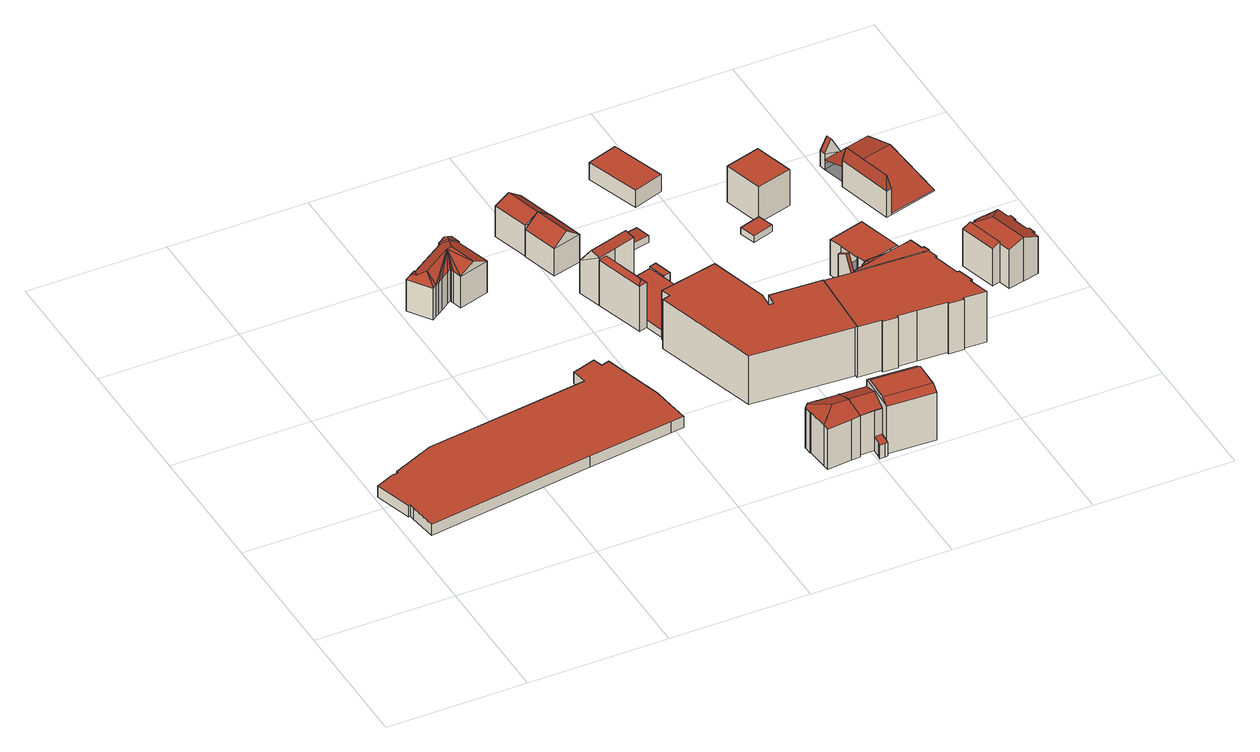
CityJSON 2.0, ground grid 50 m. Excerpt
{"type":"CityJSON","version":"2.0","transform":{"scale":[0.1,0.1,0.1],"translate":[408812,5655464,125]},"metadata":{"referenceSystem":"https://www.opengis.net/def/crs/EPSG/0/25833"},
"CityObjects":{
"building1":{"type":"Building","attributes":{"Dachtyp_tdc":"tdcPolyFlatRoof","Gemeindeschluessel":14612000,"Dachneigung":0,"QualitaetDacherkennung":38,"Geometrietyp2DReferenz":"3000","measuredHeight":4.41,"function":"31001_9998","roofType":"1000"},"geometry":[{"type":"Solid","lod":"2","boundaries":[[[[0,1,2,3]],[[1,4,5,2]],[[4,6,7,5]],[[6,8,9,7]],[[8,10,11,9]],[[10,12,13,11]],[[12,14,15,13]],[[14,16,17,15]],[[16,18,19,17]],[[18,20,21,19]],[[20,22,23,21]],[[22,24,25,23]],[[24,26,27,25]],[[26,28,29,27]],[[28,30,31,29]],[[30,32,33,31]],[[32,34,35,33]],[[34,36,37,35]],[[36,38,39,37]],[[38,0,3,39]],[[38,36,34,32,30,28,26,24,22,20,18,16,14,12,10,8,6,4,1,0]],[[3,2,5,7,9,11,13,15,17,19,21,23,25,27,29,31,33,35,37,39]]]],"semantics":{"surfaces":[{"type":"WallSurface"},{"type":"RoofSurface"},{"type":"GroundSurface"}],"values":[[0,0,0,0,0,0,0,0,0,0,0,0,0,0,0,0,0,0,0,0,1,2]]}}]},
"building2":{"type":"Building","attributes":{"Dachtyp_tdc":"tdcFreeFormRoof","Gemeindeschluessel":14612000,"Dachneigung":26.19,"QualitaetDacherkennung":37,"Geometrietyp2DReferenz":"3000","measuredHeight":15.39,"function":"31001_9998","roofType":"5000"},"geometry":[{"type":"Solid","lod":"2","boundaries":[[[[40,41,42,43,44,45,46]],[[47,40,46,48]],[[47,48,49]],[[41,40,47,49,50]],[[42,51,52]],[[42,53,51]],[[42,54,53]],[[42,55,54]],[[41,55,42]],[[55,41,50]],[[56,43,42]],[[57,56,42]],[[42,58,57]],[[42,59,58]],[[59,42,52]],[[56,60,61,62,44,43]],[[60,56,57]],[[63,64,65,66,67,68,69,70,71,72,73,74,75,76,77,78,79,80,81]],[[57,58,64,63]],[[58,59,65,64]],[[59,52,66,65]],[[52,51,67,66]],[[51,53,68,67]],[[53,54,69,68]],[[54,55,70,69]],[[55,50,71,70]],[[50,49,72,71]],[[49,48,73,72]],[[48,46,74,73]],[[46,45,75,74]],[[45,82,76,75]],[[82,83,77,76]],[[83,84,78,77]],[[84,85,79,78]],[[85,61,80,79]],[[61,60,81,80]],[[60,57,63,81]],[[86,62,61,85]],[[87,86,85,84]],[[87,84,83]],[[86,87,83,82]],[[44,62,86,82,45]]]],"semantics":{"surfaces":[{"type":"RoofSurface"},{"type":"WallSurface"},{"type":"GroundSurface"}],"values":[[0,0,0,0,0,0,0,0,0,0,0,0,0,0,0,0,1,2,1,1,1,1,1,1,1,1,1,1,1,1,1,1,1,1,1,1,1,0,0,0,0,0]]}}]},
"building3":{"type":"Building","attributes":{"Dachtyp_tdc":"tdcGableRoof","Gemeindeschluessel":14612000,"Dachneigung":38.1,"QualitaetDacherkennung":56,"Geometrietyp2DReferenz":"3000","measuredHeight":15.1,"function":"31001_9998","roofType":"3100"},"geometry":[{"type":"Solid","lod":"2","boundaries":[[[[88,89,90,91]],[[89,92,93,90]],[[92,94,95,93]],[[94,88,91,95]],[[92,89,96]],[[88,94,97]],[[89,88,97,96]],[[94,92,96,97]],[[91,90,93,95]]]],"semantics":{"surfaces":[{"type":"WallSurface"},{"type":"RoofSurface"},{"type":"GroundSurface"}],"values":[[0,0,0,0,0,0,1,1,2]]}}]},
"building4":{"type":"Building","attributes":{"Dachtyp_tdc":"tdcGableRoof","Gemeindeschluessel":14612000,"Dachneigung":37.26,"QualitaetDacherkennung":44,"Geometrietyp2DReferenz":"3000","measuredHeight":14.63,"function":"31001_9998","roofType":"3100"},"geometry":[{"type":"Solid","lod":"2","boundaries":[[[[98,99,100,101]],[[99,102,103,100]],[[102,104,105,103]],[[104,98,101,105]],[[102,99,106]],[[98,104,107]],[[99,98,107,106]],[[104,102,106,107]],[[101,100,103,105]]]],"semantics":{"surfaces":[{"type":"WallSurface"},{"type":"RoofSurface"},{"type":"GroundSurface"}],"values":[[0,0,0,0,0,0,1,1,2]]}}]},
"building5":{"type":"Building","attributes":{"Gemeindeschluessel":14612000,"Geometrietyp2DReferenz":"3000","function":"31001_9998","roofType":"9999"},"children":["building5-1","building5-2","building5-3"]},
"building5-1":{"type":"BuildingPart","attributes":{"Dachtyp_tdc":"tdcGableRoof","Dachneigung":20.9,"QualitaetDacherkennung":55,"Geometrietyp2DReferenz":"3000","measuredHeight":18.27,"roofType":"3100"},"parents":["building5"],"geometry":[{"type":"MultiSurface","lod":"2","boundaries":[[[108,109,110,111]],[[109,112,113,114,110]],[[115,116,117,118,119]],[[120,108,111,121]],[[120,122,123,124,125,126]],[[127,128,124,123,129,116]],[[112,128,127,115]],[[109,125,124,128,112]],[[115,127,116]],[[108,126,125,109]],[[120,126,108]],[[111,110,114,118,117,130,121]]],"semantics":{"surfaces":[{"type":"WallSurface"},{"type":"RoofSurface"},{"type":"GroundSurface"}],"values":[0,0,0,0,1,1,0,0,0,0,0,2]}}]},
"building5-2":{"type":"BuildingPart","attributes":{"Dachtyp_tdc":"tdcPolyFlatRoof","Dachneigung":0,"QualitaetDacherkennung":81,"Geometrietyp2DReferenz":"3000","measuredHeight":5.41,"roofType":"1000"},"parents":["building5"],"geometry":[{"type":"MultiSurface","lod":"2","boundaries":[[[131,119,118,132]],[[113,133,134,114]],[[133,135,136,134]],[[135,137,138,136]],[[137,139,140,138]],[[139,131,132,140]],[[139,137,135,133,113,119,131]],[[132,118,114,134,136,138,140]]],"semantics":{"surfaces":[{"type":"WallSurface"},{"type":"RoofSurface"},{"type":"GroundSurface"}],"values":[0,0,0,0,0,0,1,2]}}]},
"building5-3":{"type":"BuildingPart","attributes":{"Dachtyp_tdc":"tdcFreeFormRoof","Dachneigung":15.2,"QualitaetDacherkennung":61,"Geometrietyp2DReferenz":"3000","measuredHeight":18.12,"roofType":"5000"},"parents":["building5"],"geometry":[{"type":"MultiSurface","lod":"2","boundaries":[[[141,142,143,144]],[[142,145,146,143]],[[145,147,148,146]],[[147,149,120,121,148]],[[150,151,152,117,116]],[[151,153,154,152]],[[153,155,156,154]],[[155,157,158,156]],[[157,159,160,158]],[[159,161,162,160]],[[161,163,164,162]],[[163,165,166,164]],[[165,167,168,166]],[[167,169,170,168]],[[169,171,172,170]],[[171,141,144,172]],[[167,165,163,161,159,157,173]],[[157,155,153,151,150,129,174,173]],[[174,122,149,147,145,142,141,171,169,167,173]],[[144,143,146,148,121,130,117,152,154,156,158,160,162,164,166,168,170,172]]],"semantics":{"surfaces":[{"type":"WallSurface"},{"type":"RoofSurface"},{"type":"GroundSurface"}],"values":[0,0,0,0,0,0,0,0,0,0,0,0,0,0,0,0,1,1,1,2]}}]},
"building6":{"type":"Building","attributes":{"Gemeindeschluessel":14612000,"Geometrietyp2DReferenz":"3000","function":"31001_9998","roofType":"9999"},"children":["building6-1","building6-2","building6-3","building6-4","building6-5","building6-6"]},
"building6-1":{"type":"BuildingPart","attributes":{"Dachtyp_tdc":"tdcPolyFlatRoof","Dachneigung":0,"QualitaetDacherkennung":70,"Geometrietyp2DReferenz":"3000","measuredHeight":3.78,"roofType":"1000"},"parents":["building6"],"geometry":[{"type":"MultiSurface","lod":"2","boundaries":[[[175,176,177,178,179]],[[176,180,181,177]],[[180,182,183,184,181]],[[182,180,176,175]],[[178,177,181,184]]],"semantics":{"surfaces":[{"type":"WallSurface"},{"type":"RoofSurface"},{"type":"GroundSurface"}],"values":[0,0,0,1,2]}}]},
"building6-2":{"type":"BuildingPart","attributes":{"Dachtyp_tdc":"tdcFreeFormRoof","Dachneigung":46.29,"QualitaetDacherkennung":0,"Geometrietyp2DReferenz":"3000","measuredHeight":19.75,"roofType":"5000"},"parents":["building6"],"geometry":[{"type":"MultiSurface","lod":"2","boundaries":[[[185,186,187]],[[188,185,187,189]],[[188,189,190]],[[185,188,190,186]],[[190,189,191,192,193]],[[189,187,194,191]],[[193,195,186,190]],[[192,191,194,196]],[[196,194,187,186,195]],[[193,192,196,195]]],"semantics":{"surfaces":[{"type":"RoofSurface"},{"type":"WallSurface"},{"type":"GroundSurface"},{"type":"ClosureSurface","isClosure":"1","QuelleClosure":"LoD1Solid"}],"values":[0,0,0,0,1,1,1,2,3,3]}}]},
"building6-3":{"type":"BuildingPart","attributes":{"Dachtyp_tdc":"tdcPolyFlatRoof","Dachneigung":0,"QualitaetDacherkennung":64,"Geometrietyp2DReferenz":"3000","measuredHeight":3.76,"roofType":"1000"},"parents":["building6"],"geometry":[{"type":"MultiSurface","lod":"2","boundaries":[[[197,198,199,200,201]],[[198,202,203,199]],[[202,204,205,206,203]],[[204,202,198,197]],[[200,199,203,206]]],"semantics":{"surfaces":[{"type":"WallSurface"},{"type":"RoofSurface"},{"type":"GroundSurface"}],"values":[0,0,0,1,2]}}]},
"building6-4":{"type":"BuildingPart","attributes":{"Dachtyp_tdc":"tdcPolyFlatRoof","Dachneigung":0,"QualitaetDacherkennung":53,"Geometrietyp2DReferenz":"3000","measuredHeight":3.77,"roofType":"1000"},"parents":["building6"],"geometry":[{"type":"MultiSurface","lod":"2","boundaries":[[[207,208,209,210,211]],[[208,212,213,209]],[[212,214,215,216,213]],[[214,212,208,207]],[[210,209,213,216]]],"semantics":{"surfaces":[{"type":"WallSurface"},{"type":"RoofSurface"},{"type":"GroundSurface"}],"values":[0,0,0,1,2]}}]},
"building6-5":{"type":"BuildingPart","attributes":{"Dachtyp_tdc":"tdcGableRoof","Dachneigung":53.51,"QualitaetDacherkennung":23,"Geometrietyp2DReferenz":"3000","measuredHeight":19.78,"roofType":"3100"},"parents":["building6"],"geometry":[{"type":"MultiSurface","lod":"2","boundaries":[[[217,218,219,220]],[[218,221,222,223,219]],[[224,217,220,194,187]],[[221,218,225]],[[217,224,226]],[[218,217,226,225]],[[224,221,225,226]],[[220,219,223,196,194]]],"semantics":{"surfaces":[{"type":"WallSurface"},{"type":"RoofSurface"},{"type":"GroundSurface"}],"values":[0,0,0,0,0,1,1,2]}}]},
"building6-6":{"type":"BuildingPart","attributes":{"Dachtyp_tdc":"tdcPolyFlatRoof","Dachneigung":0,"QualitaetDacherkennung":0,"Geometrietyp2DReferenz":"3000","measuredHeight":3.07,"roofType":"9999"},"parents":["building6"],"geometry":[{"type":"MultiSurface","lod":"2","boundaries":[[[227,183,179,215,211,205,201,222,195,193]],[[222,201,200,223]],[[205,211,210,206]],[[215,179,178,216]],[[183,227,228,184]],[[227,193,192,228]],[[192,196,223,200,206,210,216,178,184,228]],[[193,195,196,192]],[[196,195,222,223]],[[206,200,201,205]],[[216,210,211,215]],[[184,178,179,183]]],"semantics":{"surfaces":[{"type":"RoofSurface"},{"type":"WallSurface"},{"type":"GroundSurface"},{"type":"ClosureSurface","isClosure":"1","QuelleClosure":"LoD1Solid"}],"values":[0,1,1,1,1,1,2,3,3,3,3,3]}}]},
"building7":{"type":"Building","attributes":{"Dachtyp_tdc":"tdcPolyFlatRoof","Gemeindeschluessel":14612000,"Dachneigung":0,"QualitaetDacherkennung":24,"Geometrietyp2DReferenz":"3000","measuredHeight":19.53,"function":"31001_9998","roofType":"1000"},"geometry":[{"type":"Solid","lod":"2","boundaries":[[[[229,230,231,232]],[[230,233,234,231]],[[233,235,236,234]],[[235,237,238,236]],[[237,239,240,238]],[[239,241,242,240]],[[241,243,244,242]],[[243,245,246,244]],[[245,247,248,246]],[[247,249,250,248]],[[249,251,252,250]],[[251,229,232,252]],[[251,249,247,245,243,241,239,237,235,233,230,229]],[[232,231,234,236,238,240,242,244,246,248,250,252]]]],"semantics":{"surfaces":[{"type":"WallSurface"},{"type":"RoofSurface"},{"type":"GroundSurface"}],"values":[[0,0,0,0,0,0,0,0,0,0,0,0,1,2]]}}]},
"building8":{"type":"Building","attributes":{"Dachtyp_tdc":"tdcCutGableRoof","Gemeindeschluessel":14612000,"Dachneigung":0.527,"QualitaetDacherkennung":71,"Geometrietyp2DReferenz":"3000","measuredHeight":20.71,"function":"31001_9998","roofType":"9999"},"geometry":[{"type":"Solid","lod":"2","boundaries":[[[[253,254,134,255]],[[254,256,110,134]],[[256,257,258,110]],[[257,253,255,258]],[[254,253,259,260]],[[256,254,260,261]],[[257,256,261,262]],[[253,257,262,259]],[[261,260,259,262]],[[255,134,110,258]]]],"semantics":{"surfaces":[{"type":"WallSurface"},{"type":"RoofSurface"},{"type":"GroundSurface"}],"values":[[0,0,0,0,1,0,1,0,1,2]]}}]},
"building9":{"type":"Building","attributes":{"Dachtyp_tdc":"tdcPolyFlatRoof","Gemeindeschluessel":14612000,"Dachneigung":3.78,"QualitaetDacherkennung":66,"Geometrietyp2DReferenz":"3000","measuredHeight":2.83,"function":"31001_9998","roofType":"2100"},"geometry":[{"type":"Solid","lod":"2","boundaries":[[[[263,264,265,266]],[[264,267,268,265]],[[267,269,270,268]],[[269,263,266,270]],[[269,267,264,263]],[[266,265,268,270]]]],"semantics":{"surfaces":[{"type":"WallSurface"},{"type":"RoofSurface"},{"type":"GroundSurface"}],"values":[[0,0,0,0,1,2]]}}]},
"building10":{"type":"Building","attributes":{"Dachtyp_tdc":"tdcPolyFlatRoof","Gemeindeschluessel":14612000,"Dachneigung":0,"QualitaetDacherkennung":61,"Geometrietyp2DReferenz":"3000","measuredHeight":6.8,"function":"31001_9998","roofType":"1000"},"geometry":[{"type":"Solid","lod":"2","boundaries":[[[[271,272,273,274]],[[272,275,276,273]],[[275,277,278,276]],[[277,271,274,278]],[[277,275,272,271]],[[274,273,276,278]]]],"semantics":{"surfaces":[{"type":"WallSurface"},{"type":"RoofSurface"},{"type":"GroundSurface"}],"values":[[0,0,0,0,1,2]]}}]},
"building11":{"type":"Building","attributes":{"Gemeindeschluessel":14612000,"Geometrietyp2DReferenz":"3000","function":"31001_9998","roofType":"9999"},"children":["building11-1","building11-2","building11-3"]},
"building11-1":{"type":"BuildingPart","attributes":{"Dachtyp_tdc":"tdcGableRoof","Dachneigung":10.15,"QualitaetDacherkennung":17,"Geometrietyp2DReferenz":"3000","measuredHeight":15.77,"roofType":"3100"},"parents":["building11"],"geometry":[{"type":"MultiSurface","lod":"2","boundaries":[[[279,280,281,282]],[[280,283,284,281]],[[283,285,286,284]],[[285,287,288,286]],[[289,279,282,290]],[[291,287,285,283]],[[283,280,279,289,291]],[[282,281,284,286,288,292,290]]],"semantics":{"surfaces":[{"type":"WallSurface"},{"type":"RoofSurface"},{"type":"GroundSurface"}],"values":[0,0,0,0,0,1,1,2]}}]},
"building11-2":{"type":"BuildingPart","attributes":{"Dachtyp_tdc":"tdcPolyFlatRoof","Dachneigung":0,"QualitaetDacherkennung":36,"Geometrietyp2DReferenz":"3000","measuredHeight":20.39,"roofType":"1000"},"parents":["building11"],"geometry":[{"type":"MultiSurface","lod":"2","boundaries":[[[293,294,295,296,297]],[[294,298,289,290,295]],[[299,288,287]],[[299,300,301,288]],[[300,302,303,301]],[[302,304,305,303]],[[304,306,307,308,305]],[[306,304,302,300,299,298,294,293]],[[296,295,290,292,288,301,303,305,308]]],"semantics":{"surfaces":[{"type":"WallSurface"},{"type":"RoofSurface"},{"type":"GroundSurface"}],"values":[0,0,0,0,0,0,0,1,2]}}]},
"building11-3":{"type":"BuildingPart","attributes":{"Dachtyp_tdc":"tdcPolyFlatRoof","Dachneigung":0,"QualitaetDacherkennung":28,"Geometrietyp2DReferenz":"3000","measuredHeight":20.16,"roofType":"1000"},"parents":["building11"],"geometry":[{"type":"MultiSurface","lod":"2","boundaries":[[[309,297,296,310]],[[307,311,312,308]],[[311,313,314,312]],[[313,315,316,314]],[[315,317,318,316]],[[317,319,320,318]],[[319,321,322,320]],[[321,323,324,322]],[[323,325,326,324]],[[325,327,328,326]],[[327,329,330,328]],[[329,331,332,330]],[[331,333,334,332]],[[333,335,336,334]],[[335,337,338,336]],[[337,339,340,338]],[[339,341,342,340]],[[341,343,344,342]],[[343,309,310,344]],[[343,341,339,337,335,333,331,329,327,325,323,321,319,317,315,313,311,307,297,309]],[[310,296,308,312,314,316,318,320,322,324,326,328,330,332,334,336,338,340,342,344]]],"semantics":{"surfaces":[{"type":"WallSurface"},{"type":"RoofSurface"},{"type":"GroundSurface"}],"values":[0,0,0,0,0,0,0,0,0,0,0,0,0,0,0,0,0,0,0,1,2]}}]},
"building12":{"type":"Building","attributes":{"Dachtyp_tdc":"tdcPolyFlatRoof","Gemeindeschluessel":14612000,"Dachneigung":0,"QualitaetDacherkennung":83,"Geometrietyp2DReferenz":"3000","measuredHeight":2.6,"function":"31001_9998","roofType":"1000"},"geometry":[{"type":"Solid","lod":"2","boundaries":[[[[345,346,347,348]],[[346,349,350,347]],[[349,351,352,350]],[[351,345,348,352]],[[351,349,346,345]],[[348,347,350,352]]]],"semantics":{"surfaces":[{"type":"WallSurface"},{"type":"RoofSurface"},{"type":"GroundSurface"}],"values":[[0,0,0,0,1,2]]}}]},
"building13":{"type":"Building","attributes":{"Gemeindeschluessel":14612000,"Geometrietyp2DReferenz":"3000","function":"31001_9998","roofType":"9999"},"children":["building13-1","building13-2"]},
"building13-1":{"type":"BuildingPart","attributes":{"Dachtyp_tdc":"tdcPolyFlatRoof","Dachneigung":0,"QualitaetDacherkennung":67,"Geometrietyp2DReferenz":"3000","measuredHeight":14.26,"roofType":"1000"},"parents":["building13"],"geometry":[{"type":"MultiSurface","lod":"2","boundaries":[[[353,354,355,356]],[[354,357,358,355]],[[357,359,360,358]],[[359,361,362,360]],[[361,363,364,362]],[[363,365,366,364]],[[365,367,368,369,366]],[[367,365,363,361,359,357,354,353]],[[356,355,358,360,362,364,366,369]],[[353,356,370,371]]],"semantics":{"surfaces":[{"type":"WallSurface"},{"type":"RoofSurface"},{"type":"GroundSurface"}],"values":[0,0,0,0,0,0,0,1,2,0]}}]},
"building13-2":{"type":"BuildingPart","attributes":{"Dachtyp_tdc":"tdcGableRoof","Dachneigung":69.6,"QualitaetDacherkennung":11,"Geometrietyp2DReferenz":"3000","measuredHeight":13.71,"roofType":"3100"},"parents":["building13"],"geometry":[{"type":"MultiSurface","lod":"2","boundaries":[[[372,373,374,375]],[[373,370,356,374]],[[368,372,375,369]],[[368,376,377,372]],[[378,377,376,371]],[[373,378,371,370]],[[372,377,378,373]],[[375,374,356,369]]],"semantics":{"surfaces":[{"type":"WallSurface"},{"type":"RoofSurface"},{"type":"GroundSurface"}],"values":[0,0,0,1,1,0,0,2]}}]},
"building14":{"type":"Building","attributes":{"Dachtyp_tdc":"tdcPolyFlatRoof","Gemeindeschluessel":14612000,"Dachneigung":0,"QualitaetDacherkennung":56,"Geometrietyp2DReferenz":"3000","measuredHeight":14.42,"function":"31001_9998","roofType":"1000"},"geometry":[{"type":"Solid","lod":"2","boundaries":[[[[379,380,381,352]],[[380,382,383,381]],[[382,384,385,383]],[[384,379,352,385]],[[384,382,380,379]],[[352,381,383,385]]]],"semantics":{"surfaces":[{"type":"WallSurface"},{"type":"RoofSurface"},{"type":"GroundSurface"}],"values":[[0,0,0,0,1,2]]}}]},
"building15":{"type":"Building","attributes":{"Gemeindeschluessel":14612000,"Geometrietyp2DReferenz":"3000","function":"31001_9998","roofType":"9999"},"children":["building15-1","building15-2"]},
"building15-1":{"type":"BuildingPart","attributes":{"Dachtyp_tdc":"tdcHipAndGableRoof","Dachneigung":22.83,"QualitaetDacherkennung":57,"Geometrietyp2DReferenz":"3000","measuredHeight":17.35,"roofType":"5000"},"parents":["building15"],"geometry":[{"type":"MultiSurface","lod":"2","boundaries":[[[386,387,388,389,390,391,392]],[[391,393,394,395,392]],[[395,396,397,398,399,400,401,402,403,404,386,392]],[[405,406,407,408,409,410,411,412,413,414,415,416,417,418,419,420,421,422]],[[402,401,406,405]],[[401,400,407,406]],[[400,399,408,407]],[[399,398,409,408]],[[398,397,410,409]],[[397,396,411,410]],[[396,395,412,411]],[[395,394,413,412]],[[394,393,414,413]],[[391,390,416,415]],[[390,389,417,416]],[[389,388,418,417]],[[388,387,419,418]],[[387,386,420,419]],[[386,404,421,420]],[[404,403,422,421]],[[403,402,405,422]]],"semantics":{"surfaces":[{"type":"RoofSurface"},{"type":"GroundSurface"},{"type":"WallSurface"}],"values":[0,0,0,1,2,2,2,2,2,2,2,2,2,2,2,2,2,2,2,2,2]}}]},
"building15-2":{"type":"BuildingPart","attributes":{"Dachtyp_tdc":"tdcPolyFlatRoof","Dachneigung":23.78,"QualitaetDacherkennung":60,"Geometrietyp2DReferenz":"3000","measuredHeight":16.08,"roofType":"2100"},"parents":["building15"],"geometry":[{"type":"MultiSurface","lod":"2","boundaries":[[[423,424,425,414,393]],[[424,426,427,425]],[[426,428,391,415,427]],[[428,426,424,423]],[[414,425,427,415]]],"semantics":{"surfaces":[{"type":"WallSurface"},{"type":"RoofSurface"},{"type":"GroundSurface"}],"values":[0,0,0,1,2]}}]},
"building16":{"type":"Building","attributes":{"Gemeindeschluessel":14612000,"Geometrietyp2DReferenz":"3000","function":"31001_9998","roofType":"9999"},"children":["building16-1","building16-2","building16-3"]},
"building16-1":{"type":"BuildingPart","attributes":{"Dachtyp_tdc":"tdcFreeFormRoof","Dachneigung":79.75,"QualitaetDacherkennung":12,"Geometrietyp2DReferenz":"3000","measuredHeight":15.6,"roofType":"5000"},"parents":["building16"],"geometry":[{"type":"MultiSurface","lod":"2","boundaries":[[[429,430,431,432,433]],[[430,434,435,431]],[[434,436,437,438,439,435]],[[440,436,434]],[[441,440,434,430]],[[441,430,429]],[[440,441,429,436]],[[432,431,435,439]]],"semantics":{"surfaces":[{"type":"WallSurface"},{"type":"RoofSurface"},{"type":"GroundSurface"}],"values":[0,0,0,1,1,1,1,2]}}]},
"building16-2":{"type":"BuildingPart","attributes":{"Dachtyp_tdc":"tdcGableRoof","Dachneigung":60.78,"QualitaetDacherkennung":17,"Geometrietyp2DReferenz":"3000","measuredHeight":10.67,"roofType":"3100"},"parents":["building16"],"geometry":[{"type":"MultiSurface","lod":"2","boundaries":[[[442,443,444,445,446]],[[443,447,448,444]],[[447,449,450,448]],[[447,443,451]],[[442,452,449,453]],[[443,442,453,451]],[[449,447,451,453]],[[445,444,448,450]]],"semantics":{"surfaces":[{"type":"WallSurface"},{"type":"RoofSurface"},{"type":"GroundSurface"}],"values":[0,0,0,0,0,1,1,2]}}]},
"building16-3":{"type":"BuildingPart","attributes":{"Dachtyp_tdc":"tdcGableRoof","Dachneigung":16.07,"QualitaetDacherkennung":5,"Geometrietyp2DReferenz":"3000","measuredHeight":6.45,"roofType":"3100"},"parents":["building16"],"geometry":[{"type":"MultiSurface","lod":"2","boundaries":[[[454,433,432,455]],[[456,454,455,457]],[[454,456,458]],[[433,454,458,459]],[[456,452,446,437,459,458]],[[455,432,439,445,450,457]]],"semantics":{"surfaces":[{"type":"WallSurface"},{"type":"RoofSurface"},{"type":"GroundSurface"}],"values":[0,0,0,1,1,2]}}]}
},
"vertices":[
[973,416,63],[668,376,63],[668,376,19],[973,416,19],[66,292,63],[66,292,19],[52,391,63],[52,391,19],[50,410,63],[50,410,19],[44,409,63],[44,409,19],[3,544,63],[3,544,19],[67,572,63],[67,572,19],[92,576,63],[92,576,19],[91,583,63],[91,583,19],[240,648,63],[240,648,19],[826,726,63],[826,726,19],[818,783,63],[818,783,19],[836,787,63],[836,787,19],[902,808,63],[902,808,19],[912,774,63],[912,774,19],[941,782,63],[941,782,19],[1004,567,63],[1004,567,19],[1010,522,63],[1010,522,19],[1023,423,63],[1023,423,19],
[546,1337,158],[580,1330,170],[686,1402,170],[700,1397,176],[719,1450,159],[691,1459,148],[557,1370,148],[539,1350,159],[555,1374,148],[514,1346,148],[568,1267,148],[647,1321,148],[660,1330,148],[616,1299,148],[598,1287,148],[585,1278,148],[728,1299,176],[674,1283,148],[665,1314,148],[662,1322,148],[783,1315,148],[746,1441,148],[719,1452,159],[674,1283,22],[665,1314,22],[662,1322,22],[660,1330,22],[647,1321,22],[616,1299,22],[598,1287,22],[585,1278,22],[568,1267,22],[514,1346,22],[555,1374,22],[557,1370,22],[691,1459,22],[689,1466,22],[718,1486,22],[741,1476,22],[750,1443,22],[746,1441,22],[783,1315,22],[689,1466,148],[718,1486,148],[741,1476,148],[750,1443,148],[720,1456,160],[727,1477,154],
[1078,1456,130],[1115,1325,130],[1115,1325,20],[1078,1456,20],[1011,1296,129],[1011,1296,20],[974,1426,129],[974,1426,20],[1063,1311,171],[1026,1441,171],
[974,1426,145],[936,1557,145],[936,1557,23],[974,1426,23],[1040,1587,129],[1040,1587,23],[1078,1456,129],[1078,1456,23],[991,1572,169],[1028,1442,169],
[1543,177,168],[1543,174,168],[1543,174,11],[1543,177,11],[1537,56,168],[1537,56,65],[1537,56,11],[1508,55,168],[1455,53,168],[1455,53,11],[1508,55,11],[1508,55,65],[1448,182,168],[1448,182,11],[1449,171,173],[1451,116,194],[1540,115,194],[1543,174,171],[1543,177,170],[1508,55,170],[1537,56,170],[1452,103,188],[1451,117,11],
[1506,23,65],[1506,23,11],[1535,21,65],[1535,21,11],[1534,10,65],[1534,10,11],[1524,10,65],[1524,10,11],[1505,9,65],[1505,9,11],
[1372,184,169],[1372,183,169],[1372,183,11],[1372,184,11],[1372,182,170],[1372,182,11],[1448,180,169],[1448,180,11],[1448,182,169],[1455,53,175],[1455,46,173],[1455,46,11],[1423,43,172],[1423,43,11],[1334,36,169],[1334,36,11],[1332,55,174],[1332,55,11],[1326,135,171],[1326,135,11],[1324,135,170],[1324,135,11],[1322,163,169],[1322,163,11],[1321,165,169],[1321,165,11],[1332,177,173],[1332,177,11],[1341,186,169],[1341,186,11],[1343,185,169],[1343,185,11],[1391,119,192],[1451,117,192],
[1341,957,57],[1366,964,57],[1366,964,19],[1341,957,19],[1341,957,49],[1381,911,57],[1381,911,19],[1356,905,57],[1356,905,49],[1356,905,19],
[1089,1089,216],[1099,1108,200],[1070,1099,200],[1133,940,216],[1123,922,200],[1151,930,200],[1123,922,19],[1151,930,19],[1151,930,49],[1070,1099,19],[1099,1108,49],[1099,1108,19],
[1280,1161,56],[1305,1169,56],[1305,1169,19],[1280,1161,19],[1280,1161,49],[1323,1106,56],[1323,1106,19],[1299,1099,56],[1299,1099,49],[1299,1099,19],
[1314,1047,56],[1339,1054,56],[1339,1054,19],[1314,1047,19],[1314,1047,49],[1349,1021,56],[1349,1021,19],[1324,1013,56],[1324,1013,49],[1324,1013,19],
[1044,1184,148],[1189,1227,148],[1189,1227,19],[1044,1184,19],[1214,1142,209],[1214,1142,49],[1214,1142,19],[1070,1099,209],[1203,1179,216],[1059,1136,216],
[1171,864,49],[1171,864,19],
[1263,442,207],[1152,821,207],[1152,821,12],[1263,442,12],[1181,829,207],[1181,829,12],[1171,864,207],[1171,864,12],[1381,911,207],[1381,911,12],[1442,699,207],[1442,699,12],[1438,647,207],[1438,647,12],[1455,645,207],[1455,645,12],[1459,690,207],[1459,690,12],[1647,681,207],[1647,681,12],[1635,420,207],[1635,420,12],[1627,420,207],[1627,420,12],
[1708,12,201],[1535,21,201],[1708,12,11],[1543,174,199],[1715,165,199],[1715,165,11],[1710,41,218],[1536,50,218],[1541,146,217],[1714,137,217],
[1339,1367,48],[1352,1310,51],[1352,1310,23],[1339,1367,23],[1191,1274,51],[1191,1274,23],[1178,1331,48],[1178,1331,23],
[1332,1683,91],[1441,1719,91],[1441,1719,23],[1332,1683,23],[1505,1524,91],[1505,1524,23],[1396,1488,91],[1396,1488,23],
[1823,757,148],[1839,761,160],[1839,761,4],[1823,757,4],[1841,762,161],[1841,762,4],[1941,787,143],[1941,787,4],[1956,729,143],[1956,729,4],[1839,700,148],[1839,700,4],[1857,704,161],[1857,704,4],
[1757,675,208],[1757,679,208],[1757,679,4],[1757,675,4],[1757,675,205],[1839,700,208],[1956,729,208],[1985,737,208],[1985,737,4],[1999,685,208],[1999,685,4],[2007,687,208],[2007,687,4],[2014,663,208],[2014,663,205],[2014,663,4],
[1647,681,205],[1647,681,4],[2023,630,205],[2023,630,4],[2016,628,205],[2016,628,4],[2044,528,205],[2044,528,4],[2051,530,205],[2051,530,4],[2067,472,205],[2067,472,4],[2060,470,205],[2060,470,4],[2081,396,205],[2081,396,4],[1999,400,205],[1999,400,4],[1999,393,205],[1999,393,4],[1946,396,205],[1946,396,4],[1946,403,205],[1946,403,4],[1842,409,205],[1842,409,4],[1772,413,205],[1772,413,4],[1772,405,205],[1772,405,4],[1719,408,205],[1719,408,4],[1719,416,205],[1719,416,4],[1635,420,205],[1635,420,4],
[1727,1190,44],[1651,1166,44],[1651,1166,18],[1727,1190,18],[1633,1223,44],[1633,1223,18],[1709,1247,44],[1709,1247,18],
[1807,873,152],[1794,918,152],[1794,918,10],[1807,873,10],[1923,954,152],[1923,954,10],[1969,795,152],[1969,795,10],[1941,787,152],[1941,787,10],[1839,761,152],[1839,761,10],[1829,798,152],[1829,798,10],[1828,798,152],[1828,798,40],[1828,798,10],[1807,873,40],[1807,873,126],
[1818,795,40],[1797,871,40],[1797,871,10],[1818,795,10],[1817,836,147],[1807,833,147],[1797,871,126],
[1709,1247,162],[1669,1388,162],[1669,1388,18],[1796,1424,162],[1796,1424,18],[1836,1282,162],[1836,1282,18],
[2333,814,153],[2281,800,156],[2278,807,151],[2240,797,153],[2242,789,157],[2218,782,159],[2287,755,179],[2255,649,159],[2267,605,159],[2325,619,179],[2383,634,153],[2376,662,153],[2386,664,149],[2379,689,149],[2369,686,153],[2353,745,153],[2362,748,149],[2356,772,149],[2346,770,153],[2362,748,5],[2353,745,5],[2369,686,5],[2379,689,5],[2386,664,5],[2376,662,5],[2383,634,5],[2325,619,5],[2267,605,5],[2255,649,5],[2218,782,5],[2242,789,5],[2240,797,5],[2278,807,5],[2281,800,5],[2333,814,5],[2346,770,5],[2356,772,5],
[2255,649,166],[2226,641,153],[2226,641,5],[2189,774,153],[2189,774,5],[2218,782,166],
[2101,1099,119],[2083,1094,119],[2083,1094,15],[2101,1099,15],[2101,1099,20],[2029,1298,119],[2029,1298,15],[2047,1303,119],[2047,1303,79],[2047,1303,42],[2047,1303,15],[2040,1292,171],[2089,1106,171],
[2021,1401,77],[2015,1422,77],[2015,1422,15],[2021,1401,15],[2021,1401,53],[2080,1439,52],[2080,1439,15],[2085,1418,52],[2085,1418,15],[2042,1429,122],[2082,1417,53],[2047,1408,122],
[2277,1145,20],[2277,1145,15],[2197,1448,53],[2197,1448,15],[2224,1347,80],[2048,1300,80]
]}
